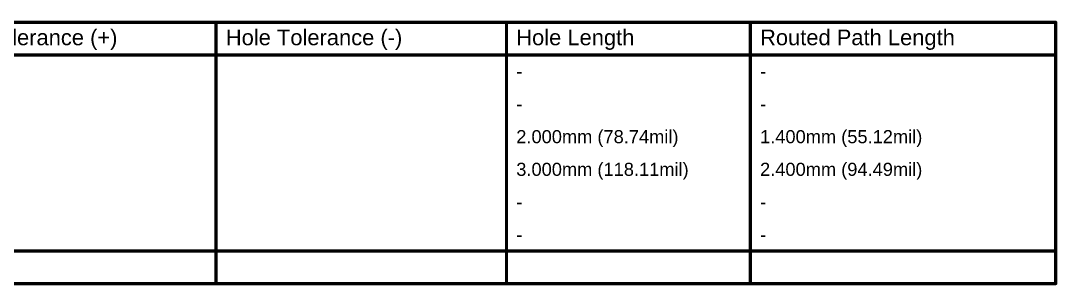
# Model space of a CAD drawing. Header units: inches. Extents: x -1 to 351, y 0 to 83.
# Drawn here: x 230.5 to 351.5, y 52.4 to 83.2 of the extents above; entities that cross this region are included whole.
import ezdxf

# ---------------------------------------------------------------- set-up
doc = ezdxf.new("R2010")
doc.units = ezdxf.units.IN
doc.layers.add('Drill Drawing', color=1, linetype='Continuous')
doc.styles.add('Arial', font='', dxfattribs={"height": 0.2})
doc.styles.get('Arial').set_extended_font_data('Arial')

msp = doc.modelspace()

# ---------------------------------------------------------------- linework, layer by layer
at = {"layer": 'Drill Drawing', "const_width": 0.381}
for points in [[(-0.98, 83.06), (351.27, 83.06)], [(253.33, 52.58), (253.33, 83.06)], [(287.21, 52.58), (287.21, 83.06)], [(315.65, 52.58), (315.65, 83.06)], [(351.27, 52.58), (351.27, 83.06)], [(-0.98, 79.25), (351.27, 79.25)], [(-0.98, 56.39), (351.27, 56.39)], [(-0.98, 52.58), (351.27, 52.58)]]:
    msp.add_lwpolyline(points, dxfattribs=at)
at = {"layer": 'Drill Drawing', "const_width": 0.191}
for points in [[(253.24, 83.06, 1), (253.43, 83.06, 1)], [(287.11, 83.06, 1), (287.3, 83.06, 1)], [(315.55, 83.06, 1), (315.74, 83.06, 1)], [(351.18, 83.06, 1), (351.37, 83.06, 1)], [(351.18, 83.06, 1), (351.37, 83.06, 1)], [(351.18, 79.25, 1), (351.37, 79.25, 1)], [(351.18, 56.39, 1), (351.37, 56.39, 1)], [(253.24, 52.58, 1), (253.43, 52.58, 1)], [(287.11, 52.58, 1), (287.3, 52.58, 1)], [(315.55, 52.58, 1), (315.74, 52.58, 1)], [(351.18, 52.58, 1), (351.37, 52.58, 1)], [(351.18, 52.58, 1), (351.37, 52.58, 1)]]:
    msp.add_lwpolyline(points, format="xyb", close=True, dxfattribs=at)

# ---------------------------------------------------------------- texts
at = {"layer": 'Drill Drawing', "style": 'Arial'}
for s, height, p in [('Hole Tolerance (+)', 1.8288, (220.6, 80.39)), ('Hole Tolerance (-)', 1.8288, (254.47, 80.39)), ('Hole Length', 1.8288, (288.35, 80.39)), ('Routed Path Length', 1.8288, (316.79, 80.39)), ('-', 1.52, (288.35, 76.58)), ('-', 1.52, (316.79, 76.58)), ('-', 1.52, (288.35, 72.77)), ('-', 1.52, (316.79, 72.77)), ('2.000mm (78.74mil)', 1.524, (288.35, 68.96)), ('1.400mm (55.12mil)', 1.524, (316.79, 68.96)), ('3.000mm (118.11mil)', 1.524, (288.35, 65.15)), ('2.400mm (94.49mil)', 1.524, (316.79, 65.15)), ('-', 1.52, (288.35, 61.34)), ('-', 1.52, (316.79, 61.34)), ('-', 1.52, (288.35, 57.53)), ('-', 1.52, (316.79, 57.53))]:
    msp.add_text(s, height=height, dxfattribs=at).set_placement(p)

doc.saveas('drawing.dxf')
